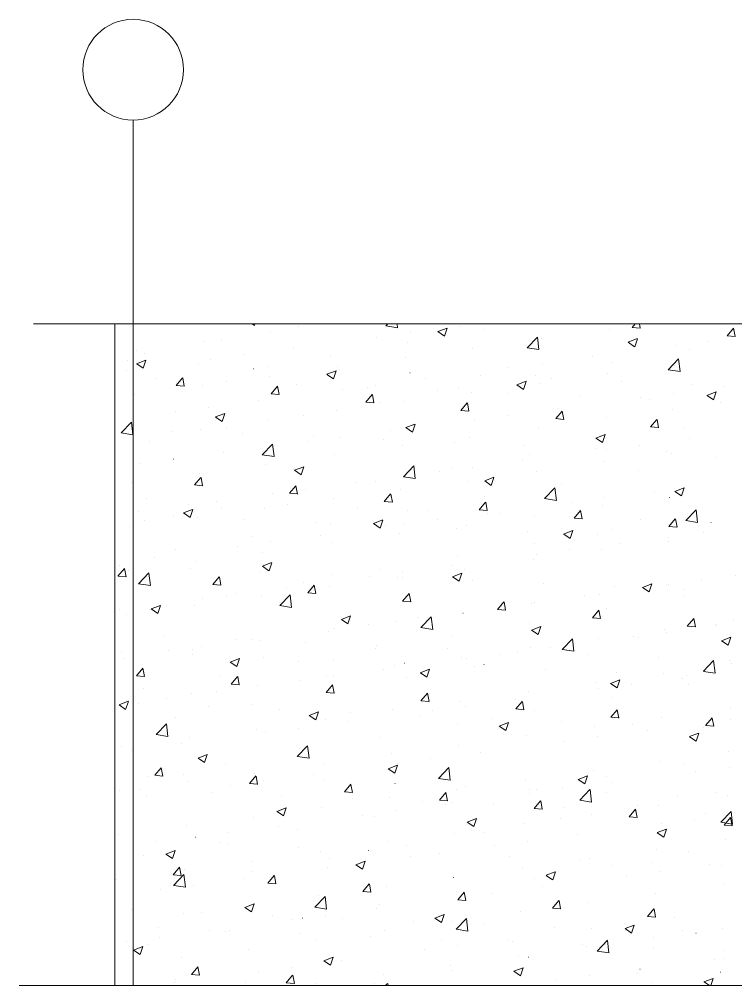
# Model space of a CAD drawing. Header units: centimetres. Extents: x -16179 to 12840, y -10704 to 3856.
# Drawn here: x 6677.3 to 6952.4, y -8898.1 to -8527.2 of the extents above; entities that cross this region are included whole.
import ezdxf

# ---------------------------------------------------------------- set-up
doc = ezdxf.new("R2010")
doc.units = ezdxf.units.CM
doc.header["$MEASUREMENT"] = 0
for name, color, linetype, lineweight in [('A-ELEV-PATT_Num_Penna__8_Num_Penna__8_Num_Penna__8_Num_Penna__8_Num_Penna__8_Num_Penna__8_Num_Penna__8_Num_Penna__8_Num_Penna__8_Num_Penna__8', 8, 'Continuous', 18), ('A-WALL-FULL_Num_Penna__7_Num_Penna__7_Num_Penna__7_Num_Penna__7_Num_Penna__7_Num_Penna__7_Num_Penna__7_Num_Penna__7_Num_Penna__7_Num_Penna__7', 7, 'Continuous', 18), ('AA - linee quote_Num_Penna__3_Num_Penna__3_Num_Penna__3_Num_Penna__3_Num_Penna__3_Num_Penna__3_Num_Penna__3_Num_Penna__3_Num_Penna__3_Num_Penna__3', 3, 'Continuous', 18), ('AA - pareti sezionate_Num_Penna__7_Num_Penna__7_Num_Penna__7_Num_Penna__7_Num_Penna__7_Num_Penna__7_Num_Penna__7_Num_Penna__7_Num_Penna__7_Num_Penna__7', 7, 'Continuous', 18), ('AA pareti non sezionate_Num_Penna__2_Num_Penna__2_Num_Penna__2_Num_Penna__2_Num_Penna__2_Num_Penna__2_Num_Penna__2_Num_Penna__2_Num_Penna__2_Num_Penna__2', 2, 'Continuous', 18)]:
    doc.layers.add(name, color=color, linetype=linetype, lineweight=lineweight)

msp = doc.modelspace()

# ---------------------------------------------------------------- linework, layer by layer
at = {"layer": 'A-ELEV-PATT_Num_Penna__8_Num_Penna__8_Num_Penna__8_Num_Penna__8_Num_Penna__8_Num_Penna__8_Num_Penna__8_Num_Penna__8_Num_Penna__8_Num_Penna__8', "color": 8, "linetype": 'Continuous', "lineweight": 18}
for p, q in [((6766.76, -8644.1), (6767.62, -8644.69)), ((6767.63, -8644.69), (6767.82, -8644.1)), ((6784.66, -8645.15), (6784.66, -8645.15)), ((6818.11, -8644.84), (6818.81, -8644.1)), ((6818.12, -8644.85), (6822.64, -8645.55)), ((6822.63, -8645.55), (6822.46, -8644.1)), ((6838.08, -8647.03), (6841.64, -8645.67)), ((6840.63, -8648.76), (6841.66, -8645.69)), ((6846.62, -8645.01), (6846.62, -8645.01)), ((6856.08, -8646.14), (6856.08, -8646.14)), ((6903.88, -8646.29), (6903.89, -8646.29)), ((6912.71, -8645.42), (6913.81, -8644.1)), ((6912.72, -8645.43), (6915.76, -8645.7)), ((6915.8, -8645.7), (6915.51, -8644.1)), ((6949.14, -8648.61), (6951.59, -8645.69)), ((6952.24, -8648.89), (6951.65, -8645.71)), ((6755.03, -8650.24), (6755.03, -8650.24)), ((6773.91, -8647.4), (6773.91, -8647.4)), ((6814.66, -8649.22), (6814.67, -8649.22)), ((6827.38, -8647.55), (6827.39, -8647.55)), ((6838.1, -8647.05), (6840.63, -8648.76)), ((6872.32, -8653.24), (6876.28, -8649.12)), ((6876.84, -8653.96), (6876.28, -8649.14)), ((6877.8, -8649.87), (6877.81, -8649.87)), ((6911.09, -8651.1), (6914.65, -8649.74)), ((6913.64, -8652.82), (6914.67, -8649.76)), ((6949.16, -8648.62), (6952.19, -8648.88)), ((6748.25, -8650.65), (6748.25, -8650.65)), ((6782.58, -8653.44), (6782.59, -8653.44)), ((6826.45, -8651.22), (6826.46, -8651.22)), ((6851.42, -8653.68), (6851.42, -8653.68)), ((6872.33, -8653.26), (6876.85, -8653.96)), ((6911.1, -8651.12), (6913.63, -8652.82)), ((6929.38, -8652.39), (6929.38, -8652.39)), ((6934.73, -8653.74), (6934.74, -8653.74)), ((6942.1, -8650.72), (6942.1, -8650.72)), ((6722.17, -8654.23), (6722.17, -8654.23)), ((6725.4, -8655.32), (6725.41, -8655.32)), ((6750.62, -8657.65), (6750.63, -8657.65)), ((6763.34, -8655.98), (6763.35, -8655.98)), ((6796.83, -8656.31), (6796.83, -8656.31)), ((6825.76, -8656.93), (6825.76, -8656.93)), ((6897.3, -8656.62), (6897.3, -8656.62)), ((6926.54, -8661.65), (6930.49, -8657.53)), ((6931.06, -8662.37), (6930.5, -8657.54)), ((6718.89, -8658.23), (6718.89, -8658.23)), ((6722.39, -8659.35), (6725.95, -8657.99)), ((6722.41, -8659.37), (6724.94, -8661.07)), ((6724.94, -8661.07), (6725.97, -8658)), ((6746.01, -8659.37), (6746.01, -8659.37)), ((6767.2, -8661.39), (6767.21, -8661.39)), ((6773.13, -8660.52), (6773.13, -8660.52)), ((6799.67, -8660.5), (6799.68, -8660.5)), ((6865.34, -8660.83), (6865.34, -8660.83)), ((6878.06, -8659.15), (6878.06, -8659.15)), ((6905.11, -8658.83), (6905.11, -8658.83)), ((6928.93, -8659.95), (6928.93, -8659.95)), ((6718.54, -8661.87), (6718.55, -8661.87)), ((6729.6, -8665.05), (6729.61, -8665.05)), ((6737.57, -8667.7), (6740.02, -8664.78)), ((6740.67, -8667.98), (6740.08, -8664.79)), ((6773.29, -8664.31), (6773.29, -8664.31)), ((6795.4, -8663.42), (6798.96, -8662.05)), ((6795.42, -8663.44), (6797.94, -8665.14)), ((6797.95, -8665.14), (6798.98, -8662.07)), ((6800.24, -8661.67), (6800.25, -8661.67)), ((6827.36, -8662.81), (6827.37, -8662.81)), ((6833.26, -8665.05), (6833.26, -8665.05)), ((6854.48, -8663.96), (6854.49, -8663.96)), ((6875.48, -8663.92), (6875.49, -8663.92)), ((6881.6, -8665.1), (6881.6, -8665.1)), ((6903.27, -8663.2), (6903.27, -8663.2)), ((6926.55, -8661.67), (6931.07, -8662.37)), ((6737.58, -8666.48), (6737.58, -8666.48)), ((6737.58, -8667.7), (6740.62, -8667.97)), ((6747.63, -8667.57), (6747.64, -8667.57)), ((6756.72, -8666.2), (6756.72, -8666.2)), ((6774.01, -8670.88), (6776.46, -8667.97)), ((6777.11, -8671.16), (6776.52, -8667.98)), ((6783.84, -8667.34), (6783.84, -8667.34)), ((6810.96, -8668.49), (6810.96, -8668.49)), ((6814.02, -8667.58), (6814.02, -8667.58)), ((6868.41, -8667.49), (6871.96, -8666.12)), ((6868.42, -8667.5), (6870.95, -8669.21)), ((6870.95, -8669.21), (6871.98, -8666.14)), ((6877.18, -8666.78), (6877.19, -8666.78)), ((6908.72, -8666.25), (6908.72, -8666.25)), ((6935.83, -8667.4), (6935.84, -8667.4)), ((6947.97, -8668.22), (6947.98, -8668.22)), ((6721.55, -8671.14), (6721.55, -8671.14)), ((6774.02, -8670.89), (6777.06, -8671.16)), ((6801.3, -8669.26), (6801.3, -8669.26)), ((6810.44, -8674.07), (6812.89, -8671.15)), ((6813.54, -8674.35), (6812.96, -8671.17)), ((6838.07, -8669.64), (6838.08, -8669.64)), ((6845.85, -8669), (6845.86, -8669)), ((6850.8, -8670.59), (6850.8, -8670.59)), ((6865.19, -8670.78), (6865.2, -8670.78)), ((6892.31, -8671.93), (6892.31, -8671.93)), ((6916.01, -8672.43), (6916.02, -8672.43)), ((6928.73, -8670.76), (6928.74, -8670.76)), ((6941.41, -8671.56), (6944.97, -8670.19)), ((6941.43, -8671.57), (6943.95, -8673.28)), ((6943.96, -8673.28), (6944.99, -8670.21)), ((6749.98, -8676.01), (6749.98, -8676.01)), ((6769.22, -8673.48), (6769.22, -8673.48)), ((6810.46, -8674.08), (6813.49, -8674.34)), ((6816.23, -8674.09), (6816.23, -8674.09)), ((6825.14, -8673.84), (6825.14, -8673.84)), ((6846.88, -8677.26), (6849.33, -8674.34)), ((6849.98, -8677.54), (6849.39, -8674.36)), ((6919.43, -8673.07), (6919.43, -8673.07)), ((6946.55, -8674.22), (6946.55, -8674.22)), ((6737.26, -8677.69), (6737.26, -8677.69)), ((6752.72, -8679.8), (6756.27, -8678.44)), ((6752.73, -8679.82), (6755.26, -8681.53)), ((6755.27, -8681.53), (6756.3, -8678.46)), ((6786.6, -8679.17), (6786.61, -8679.17)), ((6799.06, -8677.42), (6799.06, -8677.42)), ((6846.89, -8677.27), (6849.93, -8677.53)), ((6864.69, -8679.19), (6864.7, -8679.19)), ((6883.32, -8680.45), (6885.77, -8677.53)), ((6883.93, -8676.65), (6883.94, -8676.65)), ((6886.42, -8680.73), (6885.83, -8677.54)), ((6928.31, -8676.86), (6928.31, -8676.86)), ((6716.41, -8685.91), (6720.37, -8681.79)), ((6720.93, -8686.63), (6720.37, -8681.8)), ((6772.67, -8681.22), (6772.68, -8681.22)), ((6825.72, -8683.87), (6829.28, -8682.51)), ((6828.27, -8685.59), (6829.3, -8682.52)), ((6851.97, -8680.86), (6851.98, -8680.86)), ((6883.33, -8680.45), (6886.37, -8680.72)), ((6902.65, -8680.11), (6902.65, -8680.11)), ((6919.76, -8683.64), (6922.2, -8680.72)), ((6919.77, -8683.64), (6922.8, -8683.91)), ((6922.85, -8683.92), (6922.27, -8680.73)), ((6716.42, -8685.93), (6720.94, -8686.63)), ((6735.9, -8685.2), (6735.91, -8685.2)), ((6747.01, -8684.48), (6747.02, -8684.48)), ((6756.98, -8684.26), (6756.98, -8684.26)), ((6763.02, -8686.34), (6763.02, -8686.34)), ((6819.89, -8685.09), (6819.9, -8685.09)), ((6825.74, -8683.89), (6828.27, -8685.59)), ((6876.57, -8683.69), (6876.57, -8683.69)), ((6898.73, -8687.94), (6902.29, -8686.58)), ((6901.28, -8689.66), (6902.31, -8686.59)), ((6932.63, -8684.06), (6932.64, -8684.06)), ((6720.93, -8688.05), (6720.93, -8688.05)), ((6727.35, -8689.34), (6727.36, -8689.34)), ((6770.63, -8694.32), (6774.58, -8690.2)), ((6775.15, -8695.04), (6774.58, -8690.21)), ((6787.93, -8689.29), (6787.94, -8689.29)), ((6790.14, -8687.49), (6790.14, -8687.49)), ((6800.65, -8687.62), (6800.66, -8687.62)), ((6817.26, -8688.63), (6817.26, -8688.63)), ((6824.52, -8690.75), (6824.53, -8690.75)), ((6844.37, -8689.78), (6844.38, -8689.78)), ((6850.18, -8687.5), (6850.19, -8687.5)), ((6871.49, -8690.93), (6871.5, -8690.93)), ((6898.74, -8687.96), (6901.27, -8689.66)), ((6903.01, -8689.14), (6903.01, -8689.14)), ((6915.37, -8690.79), (6915.37, -8690.79)), ((6934.61, -8688.26), (6934.61, -8688.26)), ((6755.85, -8693.52), (6755.86, -8693.52)), ((6770.64, -8694.34), (6775.15, -8695.04)), ((6798.44, -8694.33), (6798.44, -8694.33)), ((6873.38, -8694.23), (6873.39, -8694.23)), ((6898.61, -8692.07), (6898.61, -8692.07)), ((6902.65, -8692.47), (6902.66, -8692.47)), ((6925.73, -8693.22), (6925.73, -8693.22)), ((6927.69, -8693.77), (6927.7, -8693.77)), ((6723.9, -8697.72), (6723.9, -8697.72)), ((6736.61, -8696.05), (6736.62, -8696.05)), ((6772.05, -8698.14), (6772.06, -8698.14)), ((6870.57, -8696.69), (6870.57, -8696.69)), ((6902.03, -8697.02), (6902.04, -8697.02)), ((6944.81, -8695.21), (6944.81, -8695.21)), ((6746.39, -8701.39), (6746.4, -8701.39)), ((6783.04, -8700.26), (6786.6, -8698.89)), ((6783.06, -8700.27), (6785.58, -8701.98)), ((6785.59, -8701.98), (6786.62, -8698.91)), ((6824.84, -8702.73), (6828.8, -8698.61)), ((6829.36, -8703.44), (6828.8, -8698.62)), ((6838.61, -8700.9), (6838.62, -8700.9)), ((6843.76, -8699.31), (6843.76, -8699.31)), ((6851.33, -8699.22), (6851.33, -8699.22)), ((6875.95, -8700.6), (6875.95, -8700.6)), ((6915.18, -8700.29), (6915.19, -8700.29)), ((6720.31, -8704.96), (6720.32, -8704.96)), ((6744.62, -8705.91), (6747.07, -8702.99)), ((6744.63, -8705.91), (6747.67, -8706.18)), ((6747.72, -8706.19), (6747.13, -8703)), ((6806.53, -8705.12), (6806.53, -8705.12)), ((6814.13, -8704.4), (6814.14, -8704.4)), ((6824.85, -8702.75), (6829.37, -8703.45)), ((6849.56, -8704.41), (6849.57, -8704.41)), ((6856.05, -8704.33), (6859.6, -8702.96)), ((6856.06, -8704.34), (6858.59, -8706.05)), ((6858.59, -8706.05), (6859.62, -8702.98)), ((6885.56, -8705.38), (6885.56, -8705.38)), ((6774.57, -8709.33), (6774.58, -8709.33)), ((6781.06, -8709.1), (6783.51, -8706.18)), ((6781.07, -8709.1), (6784.11, -8709.37)), ((6784.15, -8709.38), (6783.57, -8706.19)), ((6784.51, -8709.48), (6784.51, -8709.48)), ((6787.29, -8707.65), (6787.29, -8707.65)), ((6817.49, -8712.28), (6819.94, -8709.36)), ((6820.59, -8712.56), (6820, -8709.38)), ((6823.9, -8707.66), (6823.91, -8707.66)), ((6879.06, -8711.14), (6883.01, -8707.01)), ((6883.58, -8711.85), (6883.02, -8707.03)), ((6921.24, -8708.3), (6921.25, -8708.3)), ((6929.05, -8708.39), (6932.61, -8707.03)), ((6929.07, -8708.41), (6931.59, -8710.12)), ((6931.6, -8710.12), (6932.63, -8707.05)), ((6726.01, -8711.16), (6726.01, -8711.16)), ((6753.13, -8712.3), (6753.13, -8712.3)), ((6797.82, -8711.24), (6797.83, -8711.24)), ((6817.51, -8712.29), (6820.54, -8712.56)), ((6853.93, -8715.47), (6856.38, -8712.55)), ((6855.93, -8710.47), (6855.93, -8710.47)), ((6857.03, -8715.75), (6856.44, -8712.57)), ((6879.07, -8711.16), (6883.59, -8711.86)), ((6889.29, -8712.5), (6889.29, -8712.5)), ((6902, -8710.83), (6902.01, -8710.83)), ((6927.07, -8710.68), (6927.08, -8710.68)), ((6723.25, -8716.09), (6723.25, -8716.09)), ((6740.36, -8716.64), (6743.91, -8715.28)), ((6740.37, -8716.66), (6742.9, -8718.36)), ((6742.49, -8713.55), (6742.49, -8713.55)), ((6742.9, -8718.36), (6743.94, -8715.29)), ((6754.88, -8714.57), (6754.88, -8714.57)), ((6771.44, -8715.05), (6771.44, -8715.05)), ((6780.25, -8713.45), (6780.25, -8713.45)), ((6807.36, -8714.59), (6807.37, -8714.59)), ((6826.3, -8715.55), (6826.31, -8715.55)), ((6834.48, -8715.74), (6834.49, -8715.74)), ((6853.94, -8715.48), (6856.98, -8715.74)), ((6857.2, -8716.73), (6857.21, -8716.73)), ((6861.6, -8716.88), (6861.6, -8716.88)), ((6890.37, -8718.66), (6892.82, -8715.74)), ((6893.46, -8718.94), (6892.88, -8715.76)), ((6901.41, -8713.93), (6901.42, -8713.93)), ((6933.27, -8719.55), (6937.23, -8715.42)), ((6937.79, -8720.26), (6937.23, -8715.44)), ((6725.25, -8719.65), (6725.26, -8719.65)), ((6736.72, -8717.98), (6736.72, -8717.98)), ((6745.78, -8718.3), (6745.78, -8718.3)), ((6763.84, -8719.13), (6763.84, -8719.13)), ((6790.96, -8720.27), (6790.96, -8720.27)), ((6796.68, -8720.64), (6796.68, -8720.64)), ((6813.36, -8720.71), (6816.92, -8719.34)), ((6813.38, -8720.73), (6815.9, -8722.43)), ((6815.91, -8722.43), (6816.94, -8719.36)), ((6837.96, -8719.26), (6837.97, -8719.26)), ((6875.33, -8717.51), (6875.34, -8717.51)), ((6888.72, -8718.03), (6888.72, -8718.03)), ((6890.38, -8718.67), (6893.42, -8718.93)), ((6915.84, -8719.18), (6915.84, -8719.18)), ((6926.8, -8721.85), (6929.25, -8718.93)), ((6929.9, -8722.13), (6929.31, -8718.94)), ((6933.28, -8719.56), (6937.8, -8720.26)), ((6934.58, -8718.07), (6934.59, -8718.07)), ((6942.95, -8720.32), (6942.96, -8720.32)), ((6719.69, -8721.88), (6719.7, -8721.88)), ((6818.07, -8721.42), (6818.08, -8721.42)), ((6825.25, -8720.93), (6825.25, -8720.93)), ((6845.19, -8722.56), (6845.2, -8722.56)), ((6848.95, -8721.32), (6848.95, -8721.32)), ((6872.31, -8723.71), (6872.32, -8723.71)), ((6886.37, -8724.78), (6889.93, -8723.41)), ((6888.92, -8726.5), (6889.95, -8723.43)), ((6904.96, -8723.16), (6904.96, -8723.16)), ((6926.82, -8721.85), (6929.85, -8722.12)), ((6939.96, -8724.11), (6939.97, -8724.11)), ((6767.05, -8725.72), (6767.06, -8725.72)), ((6773.92, -8727.69), (6773.93, -8727.69)), ((6793.16, -8725.16), (6793.17, -8725.16)), ((6797.2, -8728.15), (6797.21, -8728.15)), ((6823.29, -8724.57), (6823.29, -8724.57)), ((6886.38, -8724.8), (6888.91, -8726.5)), ((6899.43, -8724.85), (6899.43, -8724.85)), ((6926.45, -8727.59), (6926.46, -8727.59)), ((6926.55, -8726), (6926.55, -8726)), ((6737.43, -8730.81), (6737.43, -8730.81)), ((6761.21, -8729.36), (6761.21, -8729.36)), ((6875.33, -8728.24), (6875.34, -8728.24)), ((6888.64, -8730.86), (6888.64, -8730.86)), ((6900.8, -8730.84), (6900.8, -8730.84)), ((6907.88, -8728.33), (6907.88, -8728.33)), ((6729.12, -8733.59), (6729.13, -8733.59)), ((6745.16, -8735.21), (6745.16, -8735.21)), ((6770.82, -8731.96), (6770.82, -8731.96)), ((6845.71, -8733.33), (6845.71, -8733.33)), ((6874.71, -8734.42), (6874.72, -8734.42)), ((6875.92, -8732.54), (6875.93, -8732.54)), ((6715.23, -8740.93), (6717.68, -8738.01)), ((6715.9, -8736.98), (6715.91, -8736.98)), ((6718.33, -8741.21), (6717.74, -8738.03)), ((6719.08, -8738.79), (6719.08, -8738.79)), ((6743.02, -8738.12), (6743.03, -8738.12)), ((6770.14, -8739.27), (6770.14, -8739.27)), ((6770.68, -8737.09), (6774.24, -8735.73)), ((6770.69, -8737.11), (6773.22, -8738.82)), ((6773.23, -8738.82), (6774.26, -8735.75)), ((6816.08, -8738.41), (6816.08, -8738.41)), ((6824.6, -8739.3), (6824.61, -8739.3)), ((6843.84, -8736.76), (6843.84, -8736.76)), ((6848.33, -8738.23), (6848.33, -8738.23)), ((6715.24, -8740.94), (6718.28, -8741.2)), ((6723.14, -8743.81), (6727.1, -8739.68)), ((6727.66, -8744.52), (6727.1, -8739.7)), ((6751.67, -8744.12), (6754.12, -8741.2)), ((6754.77, -8744.4), (6754.18, -8741.21)), ((6797.26, -8740.42), (6797.26, -8740.42)), ((6811.88, -8740.97), (6811.89, -8740.97)), ((6822.67, -8741.48), (6822.67, -8741.48)), ((6824.37, -8741.56), (6824.38, -8741.56)), ((6843.69, -8741.16), (6847.24, -8739.8)), ((6843.7, -8741.18), (6846.23, -8742.88)), ((6846.23, -8742.88), (6847.26, -8739.81)), ((6851.49, -8742.71), (6851.5, -8742.71)), ((6939.32, -8742.47), (6939.32, -8742.47)), ((6952.22, -8740.7), (6952.23, -8740.7)), ((6723.16, -8743.82), (6727.67, -8744.52)), ((6751.68, -8744.13), (6754.72, -8744.39)), ((6779.8, -8745.19), (6779.81, -8745.19)), ((6786.45, -8743.5), (6786.46, -8743.5)), ((6788.11, -8747.31), (6790.55, -8744.39)), ((6791.2, -8747.59), (6790.61, -8744.4)), ((6796.59, -8745.06), (6796.59, -8745.06)), ((6878.61, -8743.85), (6878.62, -8743.85)), ((6905.73, -8745), (6905.73, -8745)), ((6916.69, -8745.23), (6920.25, -8743.87)), ((6916.71, -8745.25), (6919.23, -8746.95)), ((6919.24, -8746.95), (6920.27, -8743.88)), ((6925.84, -8744.5), (6925.84, -8744.5)), ((6926.6, -8744.14), (6926.6, -8744.14)), ((6932.85, -8746.14), (6932.85, -8746.14)), ((6747.84, -8749.4), (6747.85, -8749.4)), ((6756.83, -8748.58), (6756.83, -8748.58)), ((6760.56, -8747.73), (6760.57, -8747.73)), ((6770.2, -8748.87), (6770.21, -8748.87)), ((6777.36, -8752.22), (6781.32, -8748.09)), ((6781.88, -8752.93), (6781.32, -8748.11)), ((6788.12, -8747.31), (6791.15, -8747.58)), ((6824.54, -8750.49), (6826.99, -8747.58)), ((6827.64, -8750.77), (6827.05, -8747.59)), ((6894.52, -8748.37), (6894.52, -8748.37)), ((6900.18, -8747.76), (6900.18, -8747.76)), ((6932.49, -8748.38), (6932.49, -8748.38)), ((6715.76, -8753.62), (6715.77, -8753.62)), ((6727.2, -8753.67), (6727.21, -8753.67)), ((6728, -8753.48), (6731.55, -8752.11)), ((6728.01, -8753.5), (6730.54, -8755.2)), ((6730.54, -8755.2), (6731.57, -8752.13)), ((6744.54, -8752.12), (6744.55, -8752.12)), ((6777.37, -8752.23), (6781.89, -8752.93)), ((6824.55, -8750.5), (6827.59, -8750.77)), ((6860.98, -8753.68), (6863.43, -8750.76)), ((6860.99, -8753.69), (6864.03, -8753.95)), ((6862.56, -8752.57), (6862.56, -8752.57)), ((6864.08, -8753.96), (6863.49, -8750.78)), ((6874.09, -8751.33), (6874.1, -8751.33)), ((6875.28, -8750.9), (6875.28, -8750.9)), ((6897.42, -8756.87), (6899.87, -8753.95)), ((6900.51, -8757.15), (6899.93, -8753.97)), ((6902.86, -8753.47), (6902.86, -8753.47)), ((6718.46, -8755.7), (6718.46, -8755.7)), ((6801, -8757.55), (6804.56, -8756.18)), ((6801.02, -8757.56), (6803.54, -8759.27)), ((6803.55, -8759.27), (6804.58, -8756.2)), ((6830.48, -8756.8), (6830.48, -8756.8)), ((6831.58, -8760.62), (6835.53, -8756.5)), ((6836.1, -8761.34), (6835.54, -8756.51)), ((6847.71, -8755.14), (6847.72, -8755.14)), ((6897.43, -8756.88), (6900.46, -8757.14)), ((6933.85, -8760.06), (6936.3, -8757.14)), ((6936.95, -8760.34), (6936.36, -8757.15)), ((6951.6, -8757.61), (6951.61, -8757.61)), ((6798.52, -8761.01), (6798.52, -8761.01)), ((6811.24, -8759.33), (6811.24, -8759.33)), ((6822.05, -8758.39), (6822.06, -8758.39)), ((6831.59, -8760.64), (6836.11, -8761.34)), ((6873.23, -8758.55), (6873.24, -8758.55)), ((6874.01, -8761.62), (6877.57, -8760.25)), ((6876.56, -8763.34), (6877.59, -8760.27)), ((6925.22, -8761.41), (6925.22, -8761.41)), ((6933.86, -8760.06), (6936.9, -8760.33)), ((6944.66, -8759.54), (6944.66, -8759.54)), ((6945.19, -8759.97), (6945.2, -8759.97)), ((6733.13, -8764.08), (6733.13, -8764.08)), ((6760.25, -8765.23), (6760.25, -8765.23)), ((6766.44, -8765.23), (6766.44, -8765.23)), ((6795.97, -8761.97), (6795.97, -8761.97)), ((6843.61, -8763.64), (6843.61, -8763.64)), ((6874.02, -8761.63), (6876.55, -8763.34)), ((6885.79, -8769.03), (6889.75, -8764.91)), ((6890.31, -8769.75), (6889.75, -8764.92)), ((6899.56, -8764.67), (6899.56, -8764.67)), ((6913.23, -8764.18), (6913.24, -8764.18)), ((6915.03, -8764.62), (6915.04, -8764.62)), ((6925.95, -8762.51), (6925.96, -8762.51)), ((6947.01, -8765.68), (6950.57, -8764.32)), ((6949.56, -8767.41), (6950.59, -8764.34)), ((6747.2, -8767.76), (6747.2, -8767.76)), ((6769.58, -8765.78), (6769.59, -8765.78)), ((6787.36, -8766.37), (6787.37, -8766.37)), ((6813.98, -8768.72), (6813.99, -8768.72)), ((6814.48, -8767.52), (6814.49, -8767.52)), ((6841.6, -8768.67), (6841.61, -8768.67)), ((6873.48, -8768.24), (6873.48, -8768.24)), ((6881.15, -8768.4), (6881.16, -8768.4)), ((6947.03, -8765.7), (6949.56, -8767.41)), ((6716.72, -8769.76), (6716.73, -8769.76)), ((6717.84, -8772.61), (6717.85, -8772.61)), ((6734.48, -8769.44), (6734.48, -8769.44)), ((6743.84, -8770.91), (6743.84, -8770.91)), ((6743.92, -8769.03), (6743.93, -8769.03)), ((6758.32, -8773.93), (6761.88, -8772.57)), ((6760.87, -8775.65), (6761.9, -8772.58)), ((6770.96, -8772.05), (6770.96, -8772.05)), ((6847.09, -8772.05), (6847.1, -8772.05)), ((6849.19, -8772.61), (6849.2, -8772.61)), ((6861.91, -8770.94), (6861.92, -8770.94)), ((6868.72, -8769.81), (6868.72, -8769.81)), ((6885.41, -8769.71), (6885.41, -8769.71)), ((6885.8, -8769.05), (6890.32, -8769.75)), ((6895.84, -8770.96), (6895.84, -8770.96)), ((6922.95, -8772.1), (6922.96, -8772.1)), ((6722.28, -8779.14), (6724.73, -8776.22)), ((6725.38, -8779.42), (6724.79, -8776.24)), ((6758.33, -8773.95), (6760.86, -8775.65)), ((6784.36, -8773.81), (6784.36, -8773.81)), ((6798.08, -8773.2), (6798.08, -8773.2)), ((6821.43, -8775.3), (6821.44, -8775.3)), ((6825.19, -8774.34), (6825.2, -8774.34)), ((6852.31, -8775.49), (6852.32, -8775.49)), ((6855.78, -8774.79), (6855.79, -8774.79)), ((6940.01, -8777.44), (6943.96, -8773.32)), ((6944.53, -8778.16), (6943.97, -8773.33)), ((6950.07, -8773.25), (6950.08, -8773.25)), ((6950.99, -8774.52), (6950.99, -8774.52)), ((6722.29, -8779.15), (6725.33, -8779.41)), ((6754.73, -8778.89), (6754.74, -8778.89)), ((6758.72, -8782.33), (6761.17, -8779.41)), ((6761.81, -8782.61), (6761.23, -8779.43)), ((6795.35, -8778.88), (6795.36, -8778.88)), ((6797.87, -8779.37), (6797.88, -8779.37)), ((6817.11, -8776.83), (6817.12, -8776.83)), ((6826.15, -8779.88), (6826.16, -8779.88)), ((6831.32, -8778), (6834.88, -8776.64)), ((6831.34, -8778.02), (6833.87, -8779.72)), ((6833.87, -8779.72), (6834.9, -8776.65)), ((6879.43, -8776.63), (6879.43, -8776.63)), ((6906.55, -8777.78), (6906.55, -8777.78)), ((6924.6, -8778.33), (6924.61, -8778.33)), ((6931.83, -8780.01), (6931.83, -8780.01)), ((6933.67, -8778.93), (6933.67, -8778.93)), ((6940.02, -8777.46), (6944.54, -8778.16)), ((6758.73, -8782.34), (6761.77, -8782.6)), ((6768.97, -8782.69), (6768.97, -8782.69)), ((6785.15, -8781.04), (6785.16, -8781.04)), ((6795.15, -8785.52), (6797.6, -8782.6)), ((6798.25, -8785.8), (6797.66, -8782.61)), ((6898.94, -8781.58), (6898.95, -8781.58)), ((6904.33, -8782.07), (6907.89, -8780.7)), ((6904.35, -8782.09), (6906.87, -8783.79)), ((6906.88, -8783.79), (6907.91, -8780.72)), ((6912.59, -8782.54), (6912.59, -8782.54)), ((6934.43, -8782.4), (6934.44, -8782.4)), ((6725.1, -8783.98), (6725.11, -8783.98)), ((6743.31, -8785.94), (6743.31, -8785.94)), ((6753.07, -8785.27), (6753.08, -8785.27)), ((6795.17, -8785.52), (6798.2, -8785.79)), ((6796.53, -8784.96), (6796.53, -8784.96)), ((6831.59, -8788.71), (6834.04, -8785.79)), ((6834.69, -8788.99), (6834.1, -8785.8)), ((6872.86, -8785.15), (6872.86, -8785.15)), ((6899.87, -8784.22), (6899.88, -8784.22)), ((6904.81, -8787.48), (6904.81, -8787.48)), ((6715.64, -8790.32), (6719.19, -8788.95)), ((6715.65, -8790.33), (6718.18, -8792.04)), ((6717.22, -8789.52), (6717.23, -8789.52)), ((6718.18, -8792.04), (6719.21, -8788.97)), ((6721.12, -8789.47), (6721.12, -8789.47)), ((6723.02, -8789.9), (6723.03, -8789.9)), ((6733.83, -8787.8), (6733.84, -8787.8)), ((6750.14, -8791.05), (6750.14, -8791.05)), ((6766.9, -8790.05), (6766.91, -8790.05)), ((6831.6, -8788.71), (6834.64, -8788.98)), ((6846.47, -8788.96), (6846.48, -8788.96)), ((6848.55, -8790.97), (6848.55, -8790.97)), ((6867.79, -8788.44), (6867.79, -8788.44)), ((6868.03, -8791.89), (6870.48, -8788.98)), ((6871.12, -8792.17), (6870.54, -8788.99)), ((6777.26, -8792.2), (6777.26, -8792.2)), ((6788.64, -8794.39), (6792.2, -8793.02)), ((6788.66, -8794.4), (6791.18, -8796.11)), ((6791.19, -8796.11), (6792.22, -8793.04)), ((6804.38, -8793.34), (6804.38, -8793.34)), ((6820.82, -8792.22), (6820.82, -8792.22)), ((6831.49, -8794.49), (6831.5, -8794.49)), ((6835.83, -8792.65), (6835.84, -8792.65)), ((6868.04, -8791.9), (6871.08, -8792.17)), ((6875.18, -8792.57), (6875.19, -8792.57)), ((6904.46, -8795.08), (6906.91, -8792.16)), ((6907.56, -8795.36), (6906.97, -8792.18)), ((6950.37, -8791.43), (6950.37, -8791.43)), ((6729.88, -8801.7), (6733.84, -8797.58)), ((6734.4, -8802.42), (6733.84, -8797.59)), ((6737.28, -8795.13), (6737.28, -8795.13)), ((6794.73, -8795.79), (6794.74, -8795.79)), ((6803.75, -8796.87), (6803.75, -8796.87)), ((6845.56, -8797.66), (6845.56, -8797.66)), ((6858.61, -8795.63), (6858.62, -8795.63)), ((6861.65, -8798.45), (6865.2, -8797.09)), ((6861.66, -8798.47), (6864.19, -8800.17)), ((6864.2, -8800.18), (6865.23, -8797.11)), ((6885.73, -8796.78), (6885.73, -8796.78)), ((6898.32, -8798.49), (6898.33, -8798.49)), ((6904.48, -8795.09), (6907.51, -8795.35)), ((6912.85, -8797.92), (6912.85, -8797.92)), ((6923.98, -8795.24), (6923.99, -8795.24)), ((6940.9, -8798.27), (6943.35, -8795.35)), ((6940.91, -8798.28), (6943.95, -8798.54)), ((6944, -8798.55), (6943.41, -8795.37)), ((6950.55, -8795.82), (6950.55, -8795.82)), ((6729.89, -8801.72), (6734.41, -8802.42)), ((6768.35, -8799.6), (6768.35, -8799.6)), ((6771.79, -8801.08), (6771.8, -8801.08)), ((6784.51, -8799.4), (6784.51, -8799.4)), ((6872.24, -8802.07), (6872.25, -8802.07)), ((6918.46, -8800.04), (6918.47, -8800.04)), ((6934.65, -8802.52), (6938.21, -8801.16)), ((6937.2, -8804.24), (6938.23, -8801.17)), ((6939.97, -8799.07), (6939.97, -8799.07)), ((6739.71, -8805.3), (6739.71, -8805.3)), ((6742.69, -8802.85), (6742.69, -8802.85)), ((6784.1, -8810.11), (6788.05, -8805.98)), ((6788.62, -8810.82), (6788.05, -8806)), ((6815.93, -8802.74), (6815.93, -8802.74)), ((6845.86, -8805.87), (6845.86, -8805.87)), ((6886.51, -8804.25), (6886.51, -8804.25)), ((6899.22, -8802.58), (6899.23, -8802.58)), ((6934.67, -8802.54), (6937.2, -8804.24)), ((6716.61, -8806.43), (6716.61, -8806.43)), ((6720.47, -8807.83), (6720.47, -8807.83)), ((6745.96, -8810.77), (6749.52, -8809.4)), ((6748.51, -8812.49), (6749.54, -8809.42)), ((6786.3, -8807.83), (6786.31, -8807.83)), ((6820.2, -8809.13), (6820.2, -8809.13)), ((6854.42, -8808.48), (6854.43, -8808.48)), ((6949.75, -8808.34), (6949.76, -8808.34)), ((6745.97, -8810.79), (6748.5, -8812.49)), ((6756.68, -8812.91), (6756.68, -8812.91)), ((6784.11, -8810.13), (6788.62, -8810.83)), ((6794.11, -8812.7), (6794.12, -8812.7)), ((6818.96, -8814.84), (6822.52, -8813.47)), ((6821.51, -8816.56), (6822.54, -8813.49)), ((6822.47, -8812.68), (6822.47, -8812.68)), ((6835.18, -8811.01), (6835.19, -8811.01)), ((6923.37, -8812.15), (6923.37, -8812.15)), ((6932.34, -8812.71), (6932.34, -8812.71)), ((6729.33, -8817.35), (6731.78, -8814.44)), ((6732.43, -8817.63), (6731.84, -8814.45)), ((6740.25, -8817.01), (6740.25, -8817.01)), ((6767.73, -8816.51), (6767.74, -8816.51)), ((6790.38, -8816.91), (6790.39, -8816.91)), ((6818.98, -8814.85), (6821.51, -8816.56)), ((6838.31, -8818.52), (6842.27, -8814.39)), ((6842.83, -8819.23), (6842.27, -8814.41)), ((6897.71, -8815.4), (6897.71, -8815.4)), ((6937.18, -8815.86), (6937.19, -8815.86)), ((6949.9, -8814.18), (6949.9, -8814.18)), ((6727.05, -8818), (6727.06, -8818)), ((6729.34, -8817.36), (6732.38, -8817.63)), ((6742.07, -8819.76), (6742.08, -8819.76)), ((6765.77, -8820.54), (6768.21, -8817.62)), ((6765.78, -8820.55), (6768.81, -8820.81)), ((6767.37, -8818.15), (6767.37, -8818.15)), ((6768.86, -8820.82), (6768.27, -8817.64)), ((6771.14, -8819.44), (6771.15, -8819.44)), ((6794.48, -8819.3), (6794.49, -8819.3)), ((6802.2, -8823.73), (6804.65, -8820.81)), ((6805.3, -8824.01), (6804.71, -8820.83)), ((6821.6, -8820.45), (6821.61, -8820.45)), ((6838.32, -8818.53), (6842.84, -8819.23)), ((6871.62, -8818.98), (6871.63, -8818.98)), ((6891.97, -8818.91), (6895.53, -8817.54)), ((6891.99, -8818.92), (6894.51, -8820.63)), ((6894.52, -8820.63), (6895.55, -8817.56)), ((6902.71, -8817.8), (6902.71, -8817.8)), ((6905.1, -8820.08), (6905.1, -8820.08)), ((6715.99, -8823.34), (6715.99, -8823.34)), ((6723.84, -8822.69), (6723.84, -8822.69)), ((6750.96, -8823.83), (6750.96, -8823.83)), ((6758.43, -8821.11), (6758.43, -8821.11)), ((6802.21, -8823.74), (6805.25, -8824)), ((6838.64, -8826.92), (6841.09, -8824)), ((6841.74, -8827.2), (6841.15, -8824.01)), ((6845.24, -8822.79), (6845.24, -8822.79)), ((6848.72, -8821.59), (6848.72, -8821.59)), ((6873.08, -8822.88), (6873.09, -8822.88)), ((6873.14, -8824.29), (6873.15, -8824.29)), ((6875.84, -8822.74), (6875.84, -8822.74)), ((6885.86, -8822.61), (6885.86, -8822.61)), ((6892.53, -8826.93), (6896.48, -8822.8)), ((6897.05, -8827.64), (6896.49, -8822.82)), ((6902.96, -8823.88), (6902.96, -8823.88)), ((6944.51, -8823.86), (6944.51, -8823.86)), ((6726.34, -8825.34), (6726.35, -8825.34)), ((6778.08, -8824.98), (6778.08, -8824.98)), ((6805.19, -8826.12), (6805.2, -8826.12)), ((6819.58, -8826.04), (6819.58, -8826.04)), ((6832.31, -8827.27), (6832.32, -8827.27)), ((6838.65, -8826.92), (6841.69, -8827.19)), ((6843.46, -8827.97), (6843.46, -8827.97)), ((6875.08, -8830.11), (6877.53, -8827.19)), ((6878.17, -8830.39), (6877.58, -8827.2)), ((6892.54, -8826.94), (6897.06, -8827.64)), ((6930.07, -8825.03), (6930.08, -8825.03)), ((6949.13, -8825.25), (6949.14, -8825.25)), ((6776.28, -8831.22), (6779.84, -8829.86)), ((6776.3, -8831.24), (6778.82, -8832.94)), ((6778.83, -8832.94), (6779.86, -8829.87)), ((6793.5, -8829.61), (6793.5, -8829.61)), ((6821.82, -8831.04), (6821.82, -8831.04)), ((6841.06, -8828.51), (6841.06, -8828.51)), ((6859.43, -8828.42), (6859.44, -8828.42)), ((6875.09, -8830.11), (6878.12, -8830.38)), ((6886.55, -8829.56), (6886.55, -8829.56)), ((6911.51, -8833.29), (6913.96, -8830.37)), ((6913.67, -8830.71), (6913.67, -8830.71)), ((6914.61, -8833.57), (6914.02, -8830.39)), ((6914.88, -8828.95), (6914.89, -8828.95)), ((6922.75, -8829.06), (6922.75, -8829.06)), ((6940.78, -8831.85), (6940.79, -8831.85)), ((6946.74, -8835.33), (6950.7, -8831.21)), ((6951.26, -8836.05), (6950.7, -8831.22)), ((6767.11, -8833.42), (6767.12, -8833.42)), ((6809.1, -8832.72), (6809.11, -8832.72)), ((6813.83, -8833.05), (6813.84, -8833.05)), ((6849.29, -8835.29), (6852.84, -8833.93)), ((6849.3, -8835.31), (6851.83, -8837.01)), ((6851.84, -8837.01), (6852.87, -8833.94)), ((6885.26, -8834.03), (6885.26, -8834.03)), ((6897.09, -8832.31), (6897.09, -8832.31)), ((6911.52, -8833.3), (6914.56, -8833.56)), ((6936.54, -8834.22), (6936.54, -8834.22)), ((6946.75, -8835.35), (6951.27, -8836.05)), ((6947.95, -8836.48), (6950.4, -8833.56)), ((6951.05, -8836.76), (6950.46, -8833.58)), ((6741.45, -8836.68), (6741.46, -8836.68)), ((6757.78, -8839.48), (6757.79, -8839.48)), ((6777.02, -8836.94), (6777.02, -8836.94)), ((6784.21, -8838.14), (6784.21, -8838.14)), ((6855.63, -8839.12), (6855.64, -8839.12)), ((6871.01, -8835.89), (6871.01, -8835.89)), ((6922.29, -8839.36), (6925.85, -8837.99)), ((6922.31, -8839.38), (6924.84, -8841.08)), ((6923.82, -8835.89), (6923.82, -8835.89)), ((6924.84, -8841.08), (6925.87, -8838.01)), ((6947.96, -8836.49), (6951, -8836.75)), ((6715.37, -8840.25), (6715.38, -8840.25)), ((6730.14, -8842.83), (6730.15, -8842.83)), ((6745.06, -8841.15), (6745.07, -8841.15)), ((6818.96, -8842.95), (6818.97, -8842.95)), ((6844.62, -8839.7), (6844.63, -8839.7)), ((6872.5, -8842.65), (6872.5, -8842.65)), ((6891.74, -8840.12), (6891.74, -8840.12)), ((6948.52, -8842.16), (6948.52, -8842.16)), ((6733.6, -8847.61), (6737.16, -8846.24)), ((6736.15, -8849.33), (6737.18, -8846.26)), ((6754.58, -8843.22), (6754.59, -8843.22)), ((6757.26, -8843.98), (6757.26, -8843.98)), ((6784.38, -8845.12), (6784.38, -8845.12)), ((6792.88, -8846.53), (6792.88, -8846.53)), ((6811.49, -8846.27), (6811.5, -8846.27)), ((6826, -8844.21), (6826.01, -8844.21)), ((6859.78, -8844.32), (6859.78, -8844.32)), ((6922.13, -8845.97), (6922.14, -8845.97)), ((6934.28, -8846.73), (6934.29, -8846.73)), ((6724.95, -8848.31), (6724.96, -8848.31)), ((6733.61, -8847.62), (6736.14, -8849.33)), ((6766.49, -8850.33), (6766.5, -8850.33)), ((6796.38, -8849.29), (6796.38, -8849.29)), ((6806.6, -8851.68), (6810.16, -8850.31)), ((6809.15, -8853.4), (6810.18, -8850.33)), ((6827.7, -8848.55), (6827.7, -8848.55)), ((6838.61, -8847.41), (6838.62, -8847.41)), ((6865.73, -8848.56), (6865.74, -8848.56)), ((6892.85, -8849.71), (6892.85, -8849.71)), ((6896.47, -8849.22), (6896.48, -8849.22)), ((6736.38, -8855.57), (6738.83, -8852.65)), ((6739.47, -8855.84), (6738.89, -8852.66)), ((6740.84, -8853.59), (6740.84, -8853.59)), ((6795.74, -8852.76), (6795.74, -8852.76)), ((6806.62, -8851.69), (6809.15, -8853.4)), ((6808.46, -8851.08), (6808.46, -8851.08)), ((6870.39, -8852.8), (6870.39, -8852.8)), ((6904.66, -8851.81), (6904.66, -8851.81)), ((6919.97, -8850.85), (6919.97, -8850.85)), ((6923.17, -8854.26), (6923.18, -8854.26)), ((6942.41, -8851.72), (6942.42, -8851.72)), ((6947.09, -8852), (6947.09, -8852)), ((6714.75, -8857.16), (6714.76, -8857.16)), ((6736.39, -8855.57), (6739.43, -8855.84)), ((6736.61, -8859.59), (6740.57, -8855.47)), ((6741.13, -8860.31), (6740.57, -8855.48)), ((6763.66, -8856.98), (6763.66, -8856.98)), ((6766.75, -8854.38), (6766.76, -8854.38)), ((6772.81, -8858.75), (6775.26, -8855.83)), ((6775.91, -8859.03), (6775.32, -8855.85)), ((6844, -8856.61), (6844.01, -8856.61)), ((6875.03, -8856.9), (6875.04, -8856.9)), ((6879.61, -8855.74), (6883.17, -8854.38)), ((6879.63, -8855.76), (6882.15, -8857.47)), ((6882.16, -8857.47), (6883.19, -8854.4)), ((6910.45, -8855.93), (6910.46, -8855.93)), ((6731.7, -8861.19), (6731.7, -8861.19)), ((6736.63, -8859.61), (6741.14, -8860.31)), ((6737.13, -8859.46), (6737.13, -8859.46)), ((6744.42, -8859.51), (6744.42, -8859.51)), ((6772.83, -8858.76), (6775.86, -8859.03)), ((6809.25, -8861.94), (6811.7, -8859.02)), ((6812.35, -8862.22), (6811.76, -8859.04)), ((6818.34, -8859.86), (6818.35, -8859.86)), ((6878.37, -8860.15), (6878.38, -8860.15)), ((6947.9, -8859.07), (6947.9, -8859.07)), ((6790.83, -8868), (6794.79, -8863.88)), ((6792.26, -8863.44), (6792.27, -8863.44)), ((6795.35, -8868.72), (6794.79, -8863.89)), ((6809.26, -8861.95), (6812.3, -8862.21)), ((6845.41, -8861.98), (6845.41, -8861.98)), ((6845.69, -8865.13), (6848.14, -8862.21)), ((6845.7, -8865.14), (6848.74, -8865.4)), ((6846.41, -8864.36), (6846.42, -8864.36)), ((6848.78, -8865.41), (6848.2, -8862.22)), ((6859.13, -8862.69), (6859.14, -8862.69)), ((6882.13, -8868.32), (6884.57, -8865.4)), ((6885.22, -8868.6), (6884.63, -8865.41)), ((6921.51, -8862.88), (6921.52, -8862.88)), ((6720.25, -8868.79), (6720.25, -8868.79)), ((6763.92, -8868.06), (6767.48, -8866.7)), ((6763.94, -8868.08), (6766.46, -8869.78)), ((6765.88, -8867.25), (6765.88, -8867.25)), ((6766.47, -8869.78), (6767.5, -8866.71)), ((6790.84, -8868.02), (6795.36, -8868.72)), ((6814.33, -8868.58), (6814.34, -8868.58)), ((6815.78, -8867.07), (6815.78, -8867.07)), ((6882.14, -8868.32), (6885.17, -8868.59)), ((6895.85, -8866.13), (6895.86, -8866.13)), ((6918.56, -8871.5), (6921.01, -8868.59)), ((6921.66, -8871.79), (6921.07, -8868.6)), ((6740.22, -8870.5), (6740.22, -8870.5)), ((6747.37, -8869.94), (6747.37, -8869.94)), ((6774.48, -8871.08), (6774.49, -8871.08)), ((6782.37, -8872.79), (6782.38, -8872.79)), ((6786.15, -8872.15), (6786.16, -8872.15)), ((6795.09, -8871.12), (6795.1, -8871.12)), ((6801.6, -8872.23), (6801.61, -8872.23)), ((6836.93, -8872.13), (6840.48, -8870.76)), ((6836.94, -8872.15), (6839.47, -8873.85)), ((6839.48, -8873.85), (6840.51, -8870.78)), ((6845.05, -8876.41), (6849, -8872.29)), ((6849.57, -8877.13), (6849.01, -8872.3)), ((6869.77, -8869.71), (6869.78, -8869.71)), ((6918.57, -8871.51), (6921.61, -8871.78)), ((6929.05, -8871.76), (6929.05, -8871.76)), ((6714.13, -8874.07), (6714.14, -8874.07)), ((6730.96, -8875.61), (6730.96, -8875.61)), ((6828.72, -8873.37), (6828.73, -8873.37)), ((6843.39, -8873.52), (6843.39, -8873.52)), ((6845.06, -8876.43), (6849.57, -8877.13)), ((6855.84, -8874.52), (6855.84, -8874.52)), ((6882.96, -8875.66), (6882.96, -8875.66)), ((6897.09, -8875.97), (6897.1, -8875.97)), ((6909.81, -8874.29), (6909.81, -8874.29)), ((6909.93, -8876.2), (6913.49, -8874.83)), ((6909.95, -8876.21), (6912.48, -8877.92)), ((6912.48, -8877.92), (6913.51, -8874.85)), ((6947.28, -8875.98), (6947.29, -8875.98)), ((6731.05, -8879.55), (6731.06, -8879.55)), ((6750.29, -8877.02), (6750.3, -8877.02)), ((6756.53, -8877.24), (6756.53, -8877.24)), ((6758.08, -8876.76), (6758.08, -8876.76)), ((6785.2, -8877.9), (6785.2, -8877.9)), ((6812.31, -8879.05), (6812.32, -8879.05)), ((6817.73, -8876.77), (6817.73, -8876.77)), ((6839.43, -8880.2), (6839.44, -8880.2)), ((6865.01, -8880.19), (6865.01, -8880.19)), ((6910.07, -8876.81), (6910.08, -8876.81)), ((6920.9, -8879.79), (6920.9, -8879.79)), ((6932.19, -8877.04), (6932.19, -8877.04)), ((6937.19, -8877.96), (6937.2, -8877.96)), ((6718.34, -8881.22), (6718.34, -8881.22)), ((6721.24, -8884.45), (6724.79, -8883.08)), ((6723.79, -8886.17), (6724.82, -8883.1)), ((6726.9, -8882.32), (6726.91, -8882.32)), ((6791.64, -8880.35), (6791.65, -8880.35)), ((6845.77, -8882.72), (6845.77, -8882.72)), ((6866.55, -8881.34), (6866.55, -8881.34)), ((6893.67, -8882.49), (6893.67, -8882.49)), ((6895.24, -8883.04), (6895.24, -8883.04)), ((6899.26, -8884.82), (6903.22, -8880.7)), ((6902.56, -8882.12), (6902.56, -8882.12)), ((6903.78, -8885.53), (6903.22, -8880.71)), ((6920.79, -8883.63), (6920.79, -8883.63)), ((6721.25, -8884.46), (6723.78, -8886.17)), ((6739.6, -8887.41), (6739.6, -8887.41)), ((6765.26, -8884.16), (6765.26, -8884.16)), ((6794.24, -8888.51), (6797.8, -8887.15)), ((6796.79, -8890.23), (6797.82, -8887.17)), ((6833.05, -8884.4), (6833.06, -8884.4)), ((6869.15, -8886.62), (6869.16, -8886.62)), ((6872.93, -8887.21), (6872.94, -8887.21)), ((6899.27, -8884.84), (6903.79, -8885.54)), ((6947.77, -8887.57), (6947.77, -8887.57)), ((6947.9, -8884.78), (6947.91, -8884.78)), ((6743.43, -8893.78), (6745.88, -8890.86)), ((6746.52, -8894.06), (6745.93, -8890.87)), ((6781.73, -8891.15), (6781.73, -8891.15)), ((6794.26, -8888.53), (6796.79, -8890.23)), ((6800.97, -8888.62), (6800.97, -8888.62)), ((6842.77, -8890.43), (6842.77, -8890.43)), ((6867.25, -8892.58), (6870.81, -8891.22)), ((6869.8, -8894.3), (6870.83, -8891.23)), ((6944.36, -8888.19), (6944.36, -8888.19)), ((6743.44, -8893.78), (6746.47, -8894.05)), ((6769.01, -8892.83), (6769.02, -8892.83)), ((6779.86, -8896.96), (6782.31, -8894.05)), ((6782.96, -8897.24), (6782.37, -8894.06)), ((6817.11, -8893.68), (6817.11, -8893.68)), ((6843.31, -8892.29), (6843.31, -8892.29)), ((6867.27, -8892.6), (6869.79, -8894.3)), ((6896.44, -8894.33), (6896.45, -8894.33)), ((6914.73, -8893.28), (6914.74, -8893.28)), ((6915.68, -8891.79), (6915.69, -8891.79)), ((6946.66, -8892.89), (6946.67, -8892.89)), ((6736.93, -8897.05), (6736.93, -8897.05)), ((6737.26, -8895.76), (6737.26, -8895.76)), ((6764.38, -8896.9), (6764.38, -8896.9)), ((6779.87, -8896.97), (6782.91, -8897.24)), ((6791.03, -8897.26), (6791.03, -8897.26)), ((6791.5, -8898.05), (6791.5, -8898.05)), ((6813.68, -8897.38), (6813.69, -8897.38)), ((6818.02, -8898.1), (6818.75, -8897.23)), ((6818.97, -8898.1), (6818.81, -8897.25)), ((6883.73, -8896), (6883.73, -8896)), ((6920.28, -8896.7), (6920.28, -8896.7)), ((6940.26, -8896.65), (6943.81, -8895.29)), ((6940.27, -8896.67), (6942.4, -8898.1)), ((6942.89, -8898.1), (6943.83, -8895.3))]:
    msp.add_line(p, q, dxfattribs=at)
at = {"layer": 'A-WALL-FULL_Num_Penna__7_Num_Penna__7_Num_Penna__7_Num_Penna__7_Num_Penna__7_Num_Penna__7_Num_Penna__7_Num_Penna__7_Num_Penna__7_Num_Penna__7', "color": 7, "linetype": 'Continuous', "lineweight": 18}
msp.add_line((7028.05, -8898.1), (6714.05, -8898.1), dxfattribs=at)
at = {"layer": 'AA - linee quote_Num_Penna__3_Num_Penna__3_Num_Penna__3_Num_Penna__3_Num_Penna__3_Num_Penna__3_Num_Penna__3_Num_Penna__3_Num_Penna__3_Num_Penna__3', "color": 3, "linetype": 'Continuous', "lineweight": 18}
msp.add_line((6721.05, -8898.1), (6721.05, -8565.82), dxfattribs=at)
msp.add_circle((6721.05, -8546.49), 19.33, dxfattribs=at)
at = {"layer": 'AA - pareti sezionate_Num_Penna__7_Num_Penna__7_Num_Penna__7_Num_Penna__7_Num_Penna__7_Num_Penna__7_Num_Penna__7_Num_Penna__7_Num_Penna__7_Num_Penna__7', "color": 7, "linetype": 'Continuous', "lineweight": 18}
msp.add_line((7678.14, -8898.1), (6677.35, -8898.1), dxfattribs=at)
at = {"layer": 'AA pareti non sezionate_Num_Penna__2_Num_Penna__2_Num_Penna__2_Num_Penna__2_Num_Penna__2_Num_Penna__2_Num_Penna__2_Num_Penna__2_Num_Penna__2_Num_Penna__2', "color": 2, "linetype": 'Continuous', "lineweight": 18}
for p, q in [((6682.85, -8644.1), (7628.14, -8644.1)), ((6714.05, -8644.1), (6714.05, -8898.1))]:
    msp.add_line(p, q, dxfattribs=at)

doc.saveas('drawing.dxf')
